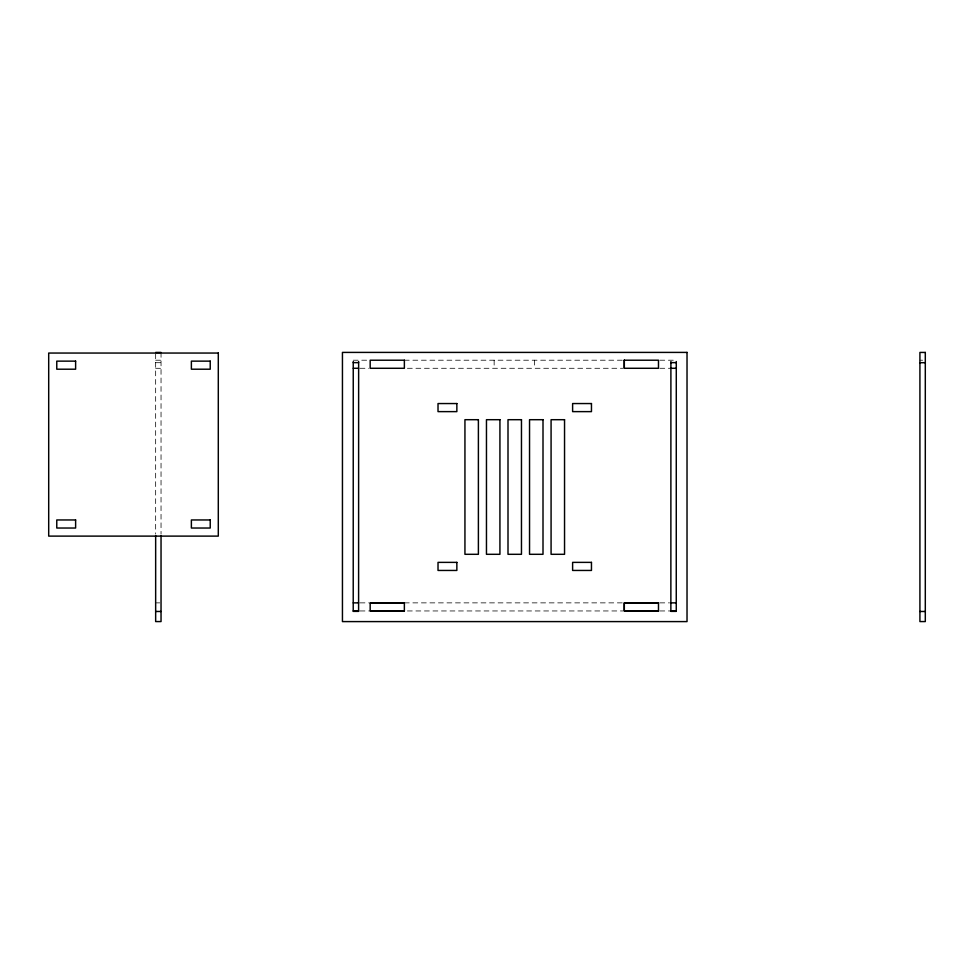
<?xml version="1.0" encoding="UTF-8"?>
<svg xmlns="http://www.w3.org/2000/svg" width="974" height="974" viewBox="0 0 974 974"><rect width="100%" height="100%" fill="white"/><g stroke="black" fill="none" stroke-linecap="round" stroke-linejoin="round"><path stroke-width="0.73" stroke-dasharray="4.87 3.65" d="M155.657 360.21L161.039 360.21M353.245 360.21L370.181 360.21M404.368 360.21L622.776 360.21M659.873 360.21L676.285 360.21M919.919 360.21L922.609 360.21M155.657 362.705L161.039 362.705M155.657 368.282L161.039 368.318M360.076 368.282L368.732 368.282M407.4 368.282L622.776 368.282M659.873 368.282L670.903 368.282M155.657 602.869L159.699 602.869M360.076 602.869L368.732 602.869M404.368 602.869L622.776 602.869M659.873 602.869L669.528 602.869M360.076 610.954L368.732 610.954M407.4 610.954L622.776 610.954M659.873 610.954L670.903 610.954M534.519 360.21L534.519 368.282M494.147 360.21L494.147 368.282M161.039 352.43L161.039 534.117M155.657 353.891L155.657 534.117"/><path stroke-width="1.46" d="M155.657 352.43L161.039 352.43M624.297 360.21L658.485 360.21L658.485 368.282L624.297 368.282L624.297 360.21L624.297 368.282M353.221 362.632L358.602 362.632M670.867 362.632L676.26 362.632M919.919 362.705L925.3 362.705M353.245 368.282L358.639 368.282M670.903 368.282L676.285 368.282M353.245 602.869L358.639 602.869M670.903 602.869L676.285 602.869M370.181 603.028L404.368 603.028M658.485 603.028L624.297 603.028L624.297 611.1L658.485 611.1L658.485 602.869L624.297 602.869L624.297 610.954L658.485 610.954M353.245 610.954L358.639 610.954M370.181 610.954L404.368 610.954M670.903 610.954L676.285 610.954M155.657 611.477L161.039 611.477M919.919 611.477L925.3 611.477M676.285 361.549L676.26 611.368L670.867 611.368L670.903 361.549M358.639 361.549L358.602 611.368L353.221 611.368L353.245 361.549M161.039 535.627L161.039 621.57L155.657 621.57L155.657 535.627M687.023 352.405L342.446 352.405L342.446 621.595L687.023 621.595L687.023 352.405M925.3 352.43L919.919 352.43L919.919 621.57L925.3 621.57L925.3 352.43M218.298 353.051L48.7 353.051L48.7 536.114L218.298 536.114L218.298 353.051M404.368 360.21L370.181 360.21L370.181 368.282L404.368 368.282L404.368 360.21M75.619 361.135L56.772 361.135L56.772 369.207L75.619 369.207L75.619 361.135M210.226 361.135L191.379 361.135L191.379 369.207L210.226 369.207L210.226 361.135M456.855 403.553L438.02 403.553L438.02 411.625L456.855 411.625L456.855 403.553M591.462 403.553L572.615 403.553L572.615 411.625L591.462 411.625L591.462 403.553M478.392 419.697L464.939 419.697L464.939 554.303L478.392 554.303L478.392 419.697M499.93 419.697L486.464 419.697L486.464 554.303L499.93 554.303L499.93 419.697M521.467 419.697L508.002 419.697L508.002 554.303L521.467 554.303L521.467 419.697M543.005 419.697L529.539 419.697L529.539 554.303L543.005 554.303L543.005 419.697M564.543 419.697L551.077 419.697L551.077 554.303L564.543 554.303L564.543 419.697M75.619 519.958L56.772 519.958L56.772 528.03L75.619 528.03L75.619 519.958M210.226 519.958L191.379 519.958L191.379 528.03L210.226 528.03L210.226 519.958M456.855 562.375L438.02 562.375L438.02 570.447L456.855 570.447L456.855 562.375M591.462 562.375L572.615 562.375L572.615 570.447L591.462 570.447L591.462 562.375M404.368 602.869L370.181 602.869L370.181 611.1L404.368 611.1L404.368 602.869"/></g></svg>
